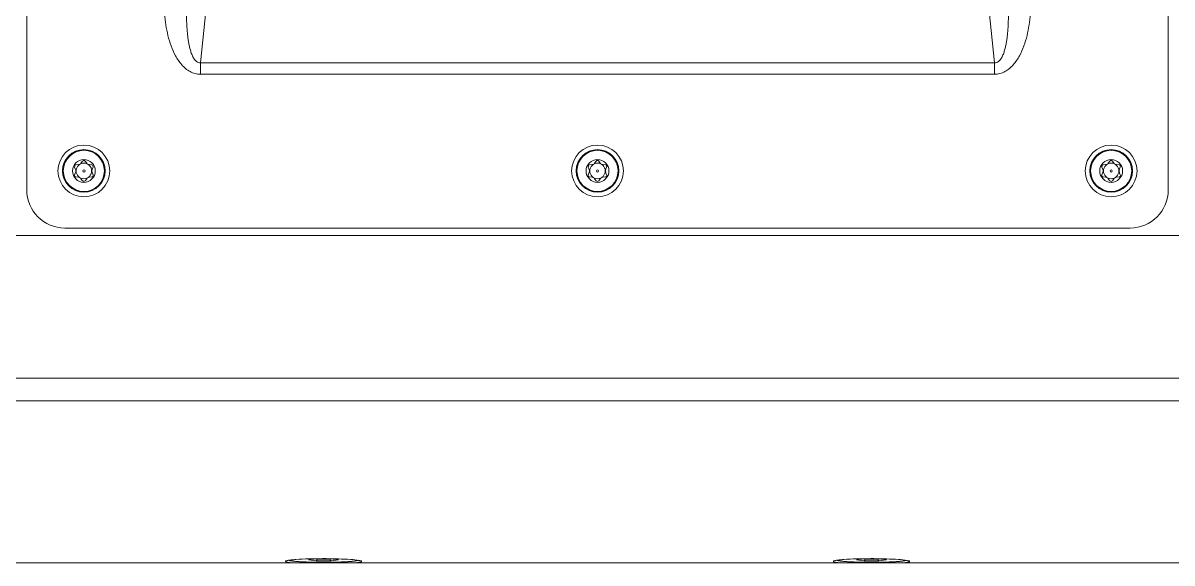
# Model space of a CAD drawing. Header units: millimetres. Extents: x 0 to 2524, y 0 to 1785.
# Drawn here: x 1909.7 to 2060.7, y 1207 to 1277.9 of the extents above; entities that cross this region are included whole.
import ezdxf

# ---------------------------------------------------------------- set-up
doc = ezdxf.new("R2010")
doc.units = ezdxf.units.MM
doc.header["$LTSCALE"] = 0.1
doc.layers.get('0').update_dxf_attribs({"lineweight": 13})

msp = doc.modelspace()

# ---------------------------------------------------------------- linework, layer by layer
for p, q in [((1910.17, 1365.97), (1910.17, 1255.97)), ((2060.17, 1255.97), (2060.17, 1365.97)), ((1936.77, 1309.72), (1932.99, 1272.66)), ((2037.34, 1272.66), (2033.57, 1309.72)), ((1932.99, 1271.16), (1932.99, 1272.66)), ((2037.34, 1272.66), (1932.99, 1272.66)), ((2037.34, 1271.16), (2037.34, 1272.66)), ((2037.34, 1271.16), (1932.99, 1271.16)), ((1917.29, 1259.49), (1917.51, 1259.77)), ((1917.83, 1259.77), (1918.04, 1259.49)), ((1984.79, 1259.49), (1985.01, 1259.77)), ((1985.33, 1259.77), (1985.54, 1259.49)), ((2052.29, 1259.49), (2052.51, 1259.77)), ((2052.83, 1259.77), (2053.04, 1259.49)), ((1916.59, 1258.65), (1916.46, 1258.98)), ((1916.46, 1257.95), (1916.59, 1258.28)), ((1916.62, 1259.25), (1916.97, 1259.31)), ((1918.37, 1259.31), (1918.72, 1259.25)), ((1918.87, 1258.98), (1918.74, 1258.65)), ((1918.74, 1258.28), (1918.87, 1257.95)), ((1984.09, 1258.65), (1983.96, 1258.98)), ((1983.96, 1257.95), (1984.09, 1258.28)), ((1984.12, 1259.25), (1984.47, 1259.31)), ((1985.87, 1259.31), (1986.22, 1259.25)), ((1986.37, 1258.98), (1986.24, 1258.65)), ((1986.24, 1258.28), (1986.37, 1257.95)), ((2051.59, 1258.65), (2051.46, 1258.98)), ((2051.46, 1257.95), (2051.59, 1258.28)), ((2051.62, 1259.25), (2051.97, 1259.31)), ((2053.37, 1259.31), (2053.72, 1259.25)), ((2053.87, 1258.98), (2053.74, 1258.65)), ((2053.74, 1258.28), (2053.87, 1257.95)), ((1916.97, 1257.63), (1916.62, 1257.68)), ((1917.51, 1257.17), (1917.29, 1257.45)), ((1918.04, 1257.45), (1917.83, 1257.17)), ((1918.72, 1257.68), (1918.37, 1257.63)), ((1984.47, 1257.63), (1984.12, 1257.68)), ((1985.01, 1257.17), (1984.79, 1257.45)), ((1985.54, 1257.45), (1985.33, 1257.17)), ((1986.22, 1257.68), (1985.87, 1257.63)), ((2051.97, 1257.63), (2051.62, 1257.68)), ((2052.51, 1257.17), (2052.29, 1257.45)), ((2053.04, 1257.45), (2052.83, 1257.17)), ((2053.72, 1257.68), (2053.37, 1257.63)), ((1915.17, 1250.97), (2055.17, 1250.97)), ((2271.17, 1249.97), (1699.17, 1249.97)), ((1656.67, 1231.26), (2313.67, 1231.26)), ((1645.17, 1228.27), (2325.17, 1228.27)), ((1657.17, 1206.97), (2313.17, 1206.97)), ((1944.17, 1207.18), (1944.18, 1207.21)), ((1947.21, 1207.38), (1948.19, 1207.5)), ((1948.19, 1207.26), (1947.21, 1207.38)), ((1947.24, 1207.38), (1947.21, 1207.38)), ((1947.24, 1207.38), (1948.2, 1207.5)), ((1950.15, 1207.26), (1948.19, 1207.26)), ((1950.03, 1207.48), (1948.3, 1207.48)), ((1950.14, 1207.5), (1951.1, 1207.38)), ((1950.15, 1207.5), (1951.13, 1207.38)), ((1951.13, 1207.38), (1950.15, 1207.26)), ((1951.1, 1207.38), (1951.13, 1207.38)), ((2016.17, 1207.18), (2016.18, 1207.21)), ((2019.21, 1207.38), (2020.19, 1207.5)), ((2019.24, 1207.38), (2019.21, 1207.38)), ((2020.19, 1207.26), (2019.21, 1207.38)), ((2019.24, 1207.38), (2020.2, 1207.5)), ((2022.15, 1207.26), (2020.19, 1207.26)), ((2022.03, 1207.48), (2020.3, 1207.48)), ((2022.14, 1207.5), (2023.1, 1207.38)), ((2022.15, 1207.5), (2023.13, 1207.38)), ((2023.13, 1207.38), (2022.15, 1207.26)), ((2023.1, 1207.38), (2023.13, 1207.38))]:
    msp.add_line(p, q)
for centre, radius in [((1917.67, 1258.47), 3.4), ((1917.67, 1258.47), 2.8), ((1917.67, 1258.47), 2.7), ((1985.17, 1258.47), 3.4), ((1985.17, 1258.47), 2.8), ((1985.17, 1258.47), 2.7), ((2052.67, 1258.47), 3.4), ((2052.67, 1258.47), 2.8), ((2052.67, 1258.47), 2.7), ((1917.67, 1258.47), 1.5), ((1917.67, 1258.47), 1.02), ((1985.17, 1258.47), 1.5), ((1985.17, 1258.47), 1.02), ((2052.67, 1258.47), 1.5), ((2052.67, 1258.47), 1.02), ((1917.67, 1258.47), 0.15), ((1985.17, 1258.47), 0.15), ((2052.67, 1258.47), 0.15)]:
    msp.add_circle(centre, radius)
for centre, radius, start, end in [((1916.9, 1259.8), 0.5, 278.262, 321.738), ((1917.67, 1259.64), 0.2, 38.262, 141.738), ((1918.44, 1259.8), 0.5, 218.262, 261.738), ((1984.4, 1259.8), 0.5, 278.262, 321.738), ((1985.17, 1259.64), 0.2, 38.262, 141.738), ((1985.94, 1259.8), 0.5, 218.262, 261.738), ((2051.9, 1259.8), 0.5, 278.262, 321.738), ((2052.67, 1259.64), 0.2, 38.262, 141.738), ((2053.44, 1259.8), 0.5, 218.262, 261.738), ((1916.65, 1259.06), 0.2, 98.262, 201.738), ((1916.65, 1257.88), 0.2, 158.262, 261.738), ((1916.13, 1258.47), 0.5, 338.262, 21.738), ((1919.21, 1258.47), 0.5, 158.262, 201.738), ((1918.69, 1259.06), 0.2, 338.262, 81.738), ((1918.69, 1257.88), 0.2, 278.262, 21.738), ((1984.15, 1259.06), 0.2, 98.262, 201.738), ((1984.15, 1257.88), 0.2, 158.262, 261.738), ((1983.63, 1258.47), 0.5, 338.262, 21.738), ((1986.71, 1258.47), 0.5, 158.262, 201.738), ((1986.19, 1259.06), 0.2, 338.262, 81.738), ((1986.19, 1257.88), 0.2, 278.262, 21.738), ((2051.65, 1259.06), 0.2, 98.262, 201.738), ((2051.65, 1257.88), 0.2, 158.262, 261.738), ((2051.13, 1258.47), 0.5, 338.262, 21.738), ((2054.21, 1258.47), 0.5, 158.262, 201.738), ((2053.69, 1259.06), 0.2, 338.262, 81.738), ((2053.69, 1257.88), 0.2, 278.262, 21.738), ((1916.9, 1257.14), 0.5, 38.262, 81.738), ((1917.67, 1257.29), 0.2, 218.262, 321.738), ((1918.44, 1257.14), 0.5, 98.262, 141.738), ((1984.4, 1257.14), 0.5, 38.262, 81.738), ((1985.17, 1257.29), 0.2, 218.262, 321.738), ((1985.94, 1257.14), 0.5, 98.262, 141.738), ((2051.9, 1257.14), 0.5, 38.262, 81.738), ((2052.67, 1257.29), 0.2, 218.262, 321.738), ((2053.44, 1257.14), 0.5, 98.262, 141.738), ((1915.17, 1255.97), 5, 180, 270), ((2055.17, 1255.97), 5, 270, 0), ((1949.03, 1146.88), 60.66, 90.7797, 91.7195), ((1949.17, 1137.59), 69.95, 89.3751, 90.7922), ((1949.2, 1140.52), 67.01, 89.1953, 89.3738), ((1949.27, 1144.89), 62.64, 88.2999, 89.2007), ((2021.03, 1146.88), 60.66, 90.7797, 91.7195), ((2021.17, 1137.59), 69.95, 89.3751, 90.7922), ((2021.2, 1140.52), 67.01, 89.1953, 89.3738), ((2021.27, 1144.89), 62.64, 88.2999, 89.2007)]:
    msp.add_arc(centre, radius, start, end)
for points, knots in [([(1932.99, 1271.16), (1932.76, 1271.16), (1932.28, 1271.23), (1931.61, 1271.5), (1931.02, 1271.91), (1930.34, 1272.58), (1929.68, 1273.58), (1929.11, 1274.89), (1928.7, 1276.26), (1928.43, 1277.66), (1928.28, 1279.08), (1928.25, 1280.03), (1928.25, 1280.51)], [0, 0, 0, 0, 0.062462, 0.124949, 0.187472, 0.250005, 0.374886, 0.499865, 0.624882, 0.749915, 0.874955, 1, 1, 1, 1]), ([(1932.99, 1272.66), (1932.9, 1272.66), (1932.72, 1272.68), (1932.48, 1272.82), (1932.28, 1273.01), (1932.07, 1273.3), (1931.88, 1273.7), (1931.7, 1274.2), (1931.56, 1274.72), (1931.45, 1275.24), (1931.37, 1275.76), (1931.28, 1276.46), (1931.2, 1277.34), (1931.16, 1278.4), (1931.16, 1279.45), (1931.19, 1280.16), (1931.2, 1280.51)], [0, 0, 0, 0, 0.032185, 0.064254, 0.096058, 0.127677, 0.190471, 0.253043, 0.315486, 0.377849, 0.44016, 0.502435, 0.626898, 0.751298, 0.875662, 1, 1, 1, 1]), ([(2042.09, 1280.51), (2042.09, 1280.03), (2042.06, 1279.08), (2041.9, 1277.66), (2041.64, 1276.26), (2041.23, 1274.89), (2040.66, 1273.58), (2039.99, 1272.58), (2039.31, 1271.91), (2038.72, 1271.5), (2038.06, 1271.23), (2037.58, 1271.16), (2037.34, 1271.16)], [0, 0, 0, 0, 0.125052, 0.250098, 0.375136, 0.500156, 0.62514, 0.750016, 0.812539, 0.875049, 0.937534, 1, 1, 1, 1]), ([(2039.13, 1280.51), (2039.15, 1280.16), (2039.17, 1279.45), (2039.17, 1278.4), (2039.13, 1277.34), (2039.06, 1276.46), (2038.97, 1275.76), (2038.88, 1275.24), (2038.77, 1274.72), (2038.64, 1274.2), (2038.46, 1273.7), (2038.26, 1273.3), (2038.05, 1273.01), (2037.86, 1272.82), (2037.62, 1272.68), (2037.43, 1272.66), (2037.34, 1272.66)], [0, 0, 0, 0, 0.124346, 0.248716, 0.373124, 0.497593, 0.55987, 0.622184, 0.684551, 0.746995, 0.809566, 0.872354, 0.903955, 0.93575, 0.967815, 1, 1, 1, 1]), ([(1945.19, 1206.97), (1945.04, 1206.98), (1944.79, 1207.01), (1944.46, 1207.06), (1944.28, 1207.1), (1944.17, 1207.15), (1944.17, 1207.18)], [0, 0, 0, 0, 0.415942, 0.72447, 0.917197, 1, 1, 1, 1]), ([(1944.18, 1207.21), (1944.21, 1207.23), (1944.31, 1207.27), (1944.4, 1207.29), (1944.46, 1207.3)], [0, 0, 0, 0, 0.356871, 1, 1, 1, 1]), ([(1944.46, 1207.3), (1944.61, 1207.33), (1944.97, 1207.38), (1945.88, 1207.46), (1946.65, 1207.49), (1947.21, 1207.51)], [0, 0, 0, 0, 0.163197, 0.390772, 1, 1, 1, 1]), ([(1949.17, 1207.06), (1948.91, 1207.06), (1948.4, 1207.06), (1947.66, 1207.07), (1946.96, 1207.09), (1946.31, 1207.12), (1945.75, 1207.16), (1945.34, 1207.2), (1945.06, 1207.23), (1944.88, 1207.26), (1944.73, 1207.28), (1944.64, 1207.31), (1944.6, 1207.32)], [0, 0, 0, 0, 0.168816, 0.332937, 0.487843, 0.62928, 0.753477, 0.85739, 0.901089, 0.939169, 0.971855, 1, 1, 1, 1]), ([(1944.64, 1207.32), (1944.65, 1207.32), (1944.68, 1207.31), (1944.75, 1207.29), (1944.86, 1207.27), (1945.01, 1207.24), (1945.2, 1207.22), (1945.41, 1207.19), (1945.75, 1207.16), (1946.24, 1207.13), (1946.89, 1207.1), (1947.61, 1207.07), (1948.38, 1207.06), (1948.9, 1207.06), (1949.17, 1207.06)], [0, 0, 0, 0, 0.00916, 0.020102, 0.047337, 0.081633, 0.122785, 0.170518, 0.224487, 0.349508, 0.494133, 0.654025, 0.824354, 1, 1, 1, 1]), ([(1948.3, 1207.48), (1948.3, 1207.45), (1948.3, 1207.4), (1948.27, 1207.34), (1948.25, 1207.3), (1948.23, 1207.28), (1948.21, 1207.27), (1948.19, 1207.26), (1948.19, 1207.26)], [0, 0, 0, 0, 0.319331, 0.599898, 0.718823, 0.823433, 0.915983, 1, 1, 1, 1]), ([(1949.17, 1207.06), (1949.44, 1207.06), (1949.96, 1207.06), (1950.73, 1207.07), (1951.46, 1207.1), (1952.11, 1207.13), (1952.6, 1207.16), (1952.94, 1207.19), (1953.15, 1207.22), (1953.34, 1207.24), (1953.49, 1207.27), (1953.6, 1207.29), (1953.66, 1207.31), (1953.69, 1207.32), (1953.7, 1207.33)], [0, 0, 0, 0, 0.176322, 0.347252, 0.507594, 0.652456, 0.777447, 0.831289, 0.878816, 0.919681, 0.953611, 0.980405, 0.9911, 1, 1, 1, 1]), ([(1953.74, 1207.32), (1953.7, 1207.31), (1953.61, 1207.29), (1953.46, 1207.26), (1953.29, 1207.23), (1953.01, 1207.2), (1952.6, 1207.16), (1952.03, 1207.12), (1951.39, 1207.09), (1950.68, 1207.07), (1949.94, 1207.06), (1949.43, 1207.06), (1949.17, 1207.06)], [0, 0, 0, 0, 0.027989, 0.060465, 0.098341, 0.141868, 0.24556, 0.369707, 0.511251, 0.666385, 0.830823, 1, 1, 1, 1]), ([(1950.03, 1207.48), (1950.03, 1207.45), (1950.04, 1207.4), (1950.06, 1207.34), (1950.09, 1207.3), (1950.11, 1207.28), (1950.13, 1207.27), (1950.14, 1207.26), (1950.15, 1207.26)], [0, 0, 0, 0, 0.319331, 0.599898, 0.718823, 0.823433, 0.915983, 1, 1, 1, 1]), ([(1951.13, 1207.51), (1951.66, 1207.49), (1952.56, 1207.45), (1953.45, 1207.38), (1953.81, 1207.31)], [0, 0, 0, 0, 0.600275, 1, 1, 1, 1]), ([(1953.94, 1207.08), (1953.89, 1207.06), (1953.63, 1207.02), (1953.36, 1206.99), (1953.15, 1206.97)], [0, 0, 0, 0, 0.18893, 1, 1, 1, 1]), ([(1953.81, 1207.31), (1953.88, 1207.3), (1954, 1207.27), (1954.13, 1207.24), (1954.16, 1207.21)], [0, 0, 0, 0, 0.651714, 1, 1, 1, 1]), ([(1954.16, 1207.21), (1954.16, 1207.2), (1954.18, 1207.17), (1954.12, 1207.13), (1954.05, 1207.1), (1953.98, 1207.08), (1953.94, 1207.08)], [0, 0, 0, 0, 0.120876, 0.282256, 0.570562, 1, 1, 1, 1]), ([(2017.19, 1206.97), (2017.04, 1206.98), (2016.79, 1207.01), (2016.46, 1207.06), (2016.28, 1207.1), (2016.17, 1207.15), (2016.17, 1207.18)], [0, 0, 0, 0, 0.415942, 0.72447, 0.917197, 1, 1, 1, 1]), ([(2016.18, 1207.21), (2016.21, 1207.23), (2016.31, 1207.27), (2016.4, 1207.29), (2016.46, 1207.3)], [0, 0, 0, 0, 0.356871, 1, 1, 1, 1]), ([(2016.46, 1207.3), (2016.61, 1207.33), (2016.97, 1207.38), (2017.88, 1207.46), (2018.65, 1207.49), (2019.21, 1207.51)], [0, 0, 0, 0, 0.163197, 0.390772, 1, 1, 1, 1]), ([(2021.17, 1207.06), (2020.91, 1207.06), (2020.4, 1207.06), (2019.66, 1207.07), (2018.96, 1207.09), (2018.31, 1207.12), (2017.75, 1207.16), (2017.34, 1207.2), (2017.06, 1207.23), (2016.88, 1207.26), (2016.73, 1207.28), (2016.64, 1207.31), (2016.6, 1207.32)], [0, 0, 0, 0, 0.168816, 0.332937, 0.487843, 0.62928, 0.753477, 0.85739, 0.901089, 0.939169, 0.971855, 1, 1, 1, 1]), ([(2016.64, 1207.32), (2016.65, 1207.32), (2016.68, 1207.31), (2016.75, 1207.29), (2016.86, 1207.27), (2017.01, 1207.24), (2017.2, 1207.22), (2017.41, 1207.19), (2017.75, 1207.16), (2018.24, 1207.13), (2018.89, 1207.1), (2019.61, 1207.07), (2020.38, 1207.06), (2020.9, 1207.06), (2021.17, 1207.06)], [0, 0, 0, 0, 0.00916, 0.020102, 0.047337, 0.081633, 0.122785, 0.170518, 0.224487, 0.349508, 0.494133, 0.654025, 0.824354, 1, 1, 1, 1]), ([(2020.3, 1207.48), (2020.3, 1207.45), (2020.3, 1207.4), (2020.27, 1207.34), (2020.25, 1207.3), (2020.23, 1207.28), (2020.21, 1207.27), (2020.19, 1207.26), (2020.19, 1207.26)], [0, 0, 0, 0, 0.319331, 0.599898, 0.718823, 0.823433, 0.915983, 1, 1, 1, 1]), ([(2021.17, 1207.06), (2021.44, 1207.06), (2021.96, 1207.06), (2022.73, 1207.07), (2023.46, 1207.1), (2024.11, 1207.13), (2024.6, 1207.16), (2024.94, 1207.19), (2025.15, 1207.22), (2025.34, 1207.24), (2025.49, 1207.27), (2025.6, 1207.29), (2025.66, 1207.31), (2025.69, 1207.32), (2025.7, 1207.33)], [0, 0, 0, 0, 0.176322, 0.347252, 0.507594, 0.652456, 0.777447, 0.831289, 0.878816, 0.919681, 0.953611, 0.980405, 0.9911, 1, 1, 1, 1]), ([(2025.74, 1207.32), (2025.7, 1207.31), (2025.61, 1207.29), (2025.46, 1207.26), (2025.29, 1207.23), (2025.01, 1207.2), (2024.6, 1207.16), (2024.03, 1207.12), (2023.39, 1207.09), (2022.68, 1207.07), (2021.94, 1207.06), (2021.43, 1207.06), (2021.17, 1207.06)], [0, 0, 0, 0, 0.027989, 0.060465, 0.098341, 0.141868, 0.24556, 0.369707, 0.511251, 0.666385, 0.830823, 1, 1, 1, 1]), ([(2022.03, 1207.48), (2022.03, 1207.45), (2022.04, 1207.4), (2022.06, 1207.34), (2022.09, 1207.3), (2022.11, 1207.28), (2022.13, 1207.27), (2022.14, 1207.26), (2022.15, 1207.26)], [0, 0, 0, 0, 0.319331, 0.599898, 0.718823, 0.823433, 0.915983, 1, 1, 1, 1]), ([(2023.13, 1207.51), (2023.66, 1207.49), (2024.56, 1207.45), (2025.45, 1207.38), (2025.81, 1207.31)], [0, 0, 0, 0, 0.600275, 1, 1, 1, 1]), ([(2025.94, 1207.08), (2025.89, 1207.06), (2025.63, 1207.02), (2025.36, 1206.99), (2025.15, 1206.97)], [0, 0, 0, 0, 0.18893, 1, 1, 1, 1]), ([(2025.81, 1207.31), (2025.88, 1207.3), (2026, 1207.27), (2026.13, 1207.24), (2026.16, 1207.21)], [0, 0, 0, 0, 0.651714, 1, 1, 1, 1]), ([(2026.16, 1207.21), (2026.16, 1207.2), (2026.18, 1207.17), (2026.12, 1207.13), (2026.05, 1207.1), (2025.98, 1207.08), (2025.94, 1207.08)], [0, 0, 0, 0, 0.120876, 0.282256, 0.570562, 1, 1, 1, 1])]:
    msp.add_open_spline(points, degree=3, knots=knots)

doc.saveas('drawing.dxf')
